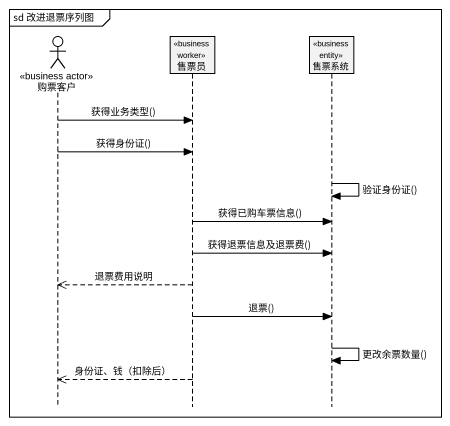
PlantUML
@startuml
mainframe sd 改进退票序列图
hide footbox
actor 购票客户 <<business actor>>
participant 售票员 <<business worker>>
participant 售票系统 <<business entity>>

购票客户 -> 售票员 : 获得业务类型()
购票客户 -> 售票员 : 获得身份证()
售票系统 -> 售票系统 : 验证身份证()
售票员 -> 售票系统 : 获得已购车票信息()
售票员 -> 售票系统 : 获得退票信息及退票费()
售票员 -->> 购票客户 : 退票费用说明
售票员 -> 售票系统 : 退票()
售票系统 -> 售票系统 : 更改余票数量()
售票员 -->> 购票客户 : 身份证、钱（扣除后）
@enduml
